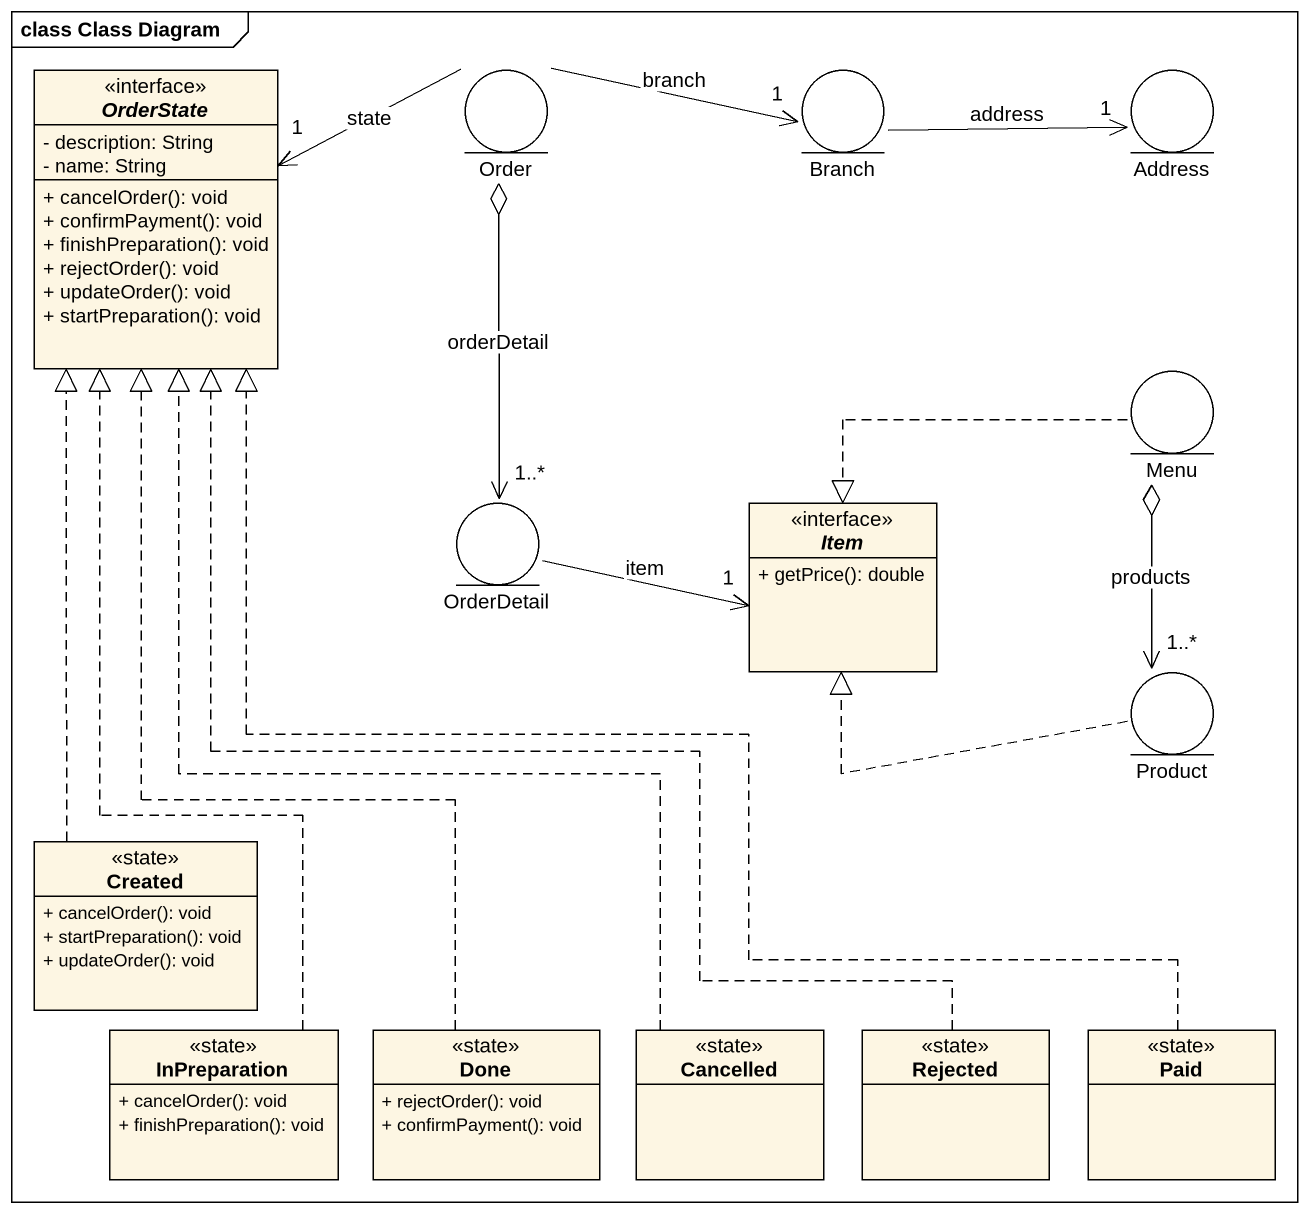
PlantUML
@startuml
mainframe class Class Diagram
allowmixing
hide circle
hide empty members
skinparam classAttributeIconSize 0
interface OrderState {
  - description: String
  - name: String
  + cancelOrder(): void
  + confirmPayment(): void
  + finishPreparation(): void
  + rejectOrder(): void
  + updateOrder(): void
  + startPreparation(): void
}
entity Order
entity Branch
entity Address
entity Menu
entity OrderDetail
interface Item {
  + getPrice(): double
}
entity Product
class Created <<state>> {
  + cancelOrder(): void
  + startPreparation(): void
  + updateOrder(): void
}
class InPreparation <<state>> {
  + cancelOrder(): void
  + finishPreparation(): void
}
class Done <<state>> {
  + rejectOrder(): void
  + confirmPayment(): void
}
class Cancelled <<state>>
class Rejected <<state>>
class Paid <<state>>
Order -left-> "1" OrderState : state
Order -right-> "1" Branch : branch
Branch -right-> "1" Address : address
Menu .left.|> Item
OrderDetail "1..*" <-up-o Order : orderDetail
OrderDetail -right-> "1" Item : item
Product "1..*" <-up-o Menu : products
Product .left.|> Item
Created .up.|> OrderState
InPreparation .up.|> OrderState
Done .up.|> OrderState
Cancelled .up.|> OrderState
Rejected .up.|> OrderState
Paid .up.|> OrderState
@enduml
